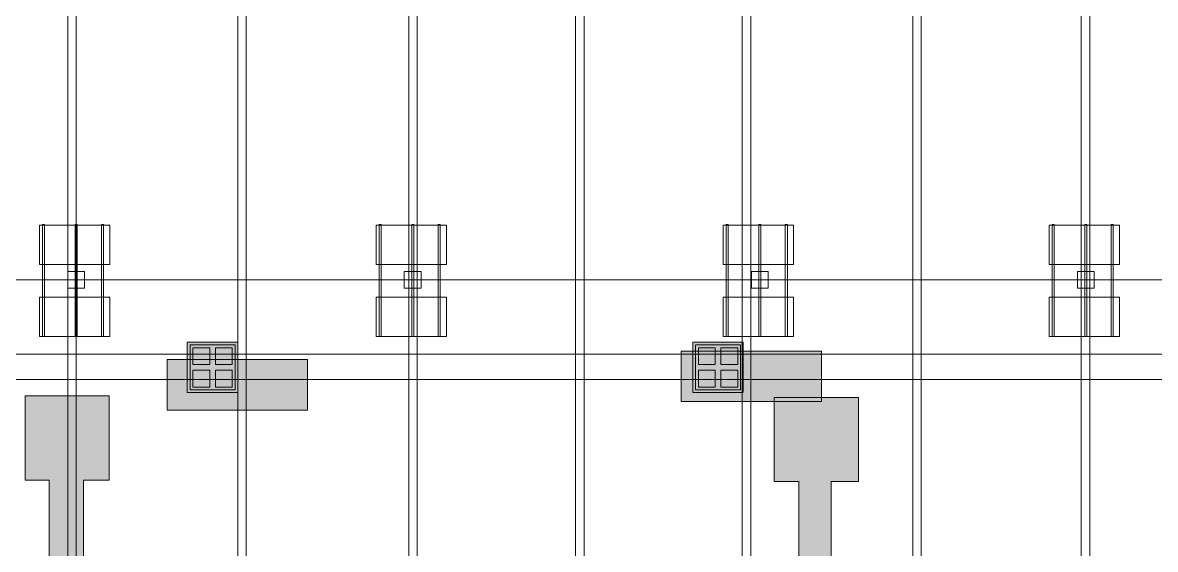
# Model space of a CAD drawing. Header units: inches. Extents: x -10671 to 1761, y -674 to 7170.
# Drawn here: x -9154 to -8347, y 2769 to 3144 of the extents above; entities that cross this region are included whole.
import ezdxf

# ---------------------------------------------------------------- set-up
doc = ezdxf.new("R2010")
doc.units = ezdxf.units.IN
doc.header["$LTSCALE"] = 19.2
doc.header["$MEASUREMENT"] = 0
for name, color, linetype, lineweight, true_color in [('DWG-bldg-utility box', 3, 'Continuous', 18, 0x00ff00), ('Venue-Ceiling-HVAC', 7, 'Continuous', 5, 0xbbbbbb), ('Venue-NO HANG ZONE', 7, 'Continuous', 15, 0xdd0000), ('Venue-Rigging Steel-High', 7, 'Continuous', 5, 0x800000), ('Venue-Rigging Steel-Low', 7, 'Continuous', 5, 0x0000dd)]:
    doc.layers.add(name, color=color, linetype=linetype, lineweight=lineweight, true_color=true_color)
for name, color, linetype, lineweight in [('Venue-Ceiling-Lights', 7, 'Continuous', 5), ('Venue-Ceiling-Lights Circuits', 7, 'Continuous', 5), ('Venue-Floor Pockets', 7, 'Continuous', 5)]:
    doc.layers.add(name, color=color, linetype=linetype, lineweight=lineweight)

# ---------------------------------------------------------------- blocks, each defined once
blk = doc.blocks.new('FLOORBOX')
at = {"layer": 'Venue-Floor Pockets', "linetype": 'Continuous', "lineweight": 0, "true_color": 0xaaaaaa}
blk.add_hatch(color=253, dxfattribs=at).paths.add_polyline_path([(-18, 18), (18, 18), (18, -18), (-18, -18)])
at = {"layer": 'Venue-Floor Pockets', "linetype": 'Continuous', "lineweight": 0, "true_color": 0xbbbbbb}
blk.add_hatch(color=9, dxfattribs=at).paths.add_polyline_path([(-16, 16), (16, 16), (16, -16), (-16, -16)])
at = {"layer": 'Venue-Floor Pockets', "linetype": 'Continuous', "lineweight": 0, "true_color": 0xdddddd}
for points in [[(-14, 14), (-2, 14), (-2, 2), (-14, 2)], [(2, 14), (14, 14), (14, 2), (2, 2)], [(-14, -2), (-2, -2), (-2, -14), (-14, -14)], [(2, -2), (14, -2), (14, -14), (2, -14)]]:
    blk.add_hatch(color=254, dxfattribs=at).paths.add_polyline_path(points)
at = {"layer": 'Venue-Floor Pockets', "color": 7, "linetype": 'Continuous', "lineweight": 5, "flags": 128}
for points in [[(-18, 18), (18, 18), (18, -18), (-18, -18)], [(-16, 16), (16, 16), (16, -16), (-16, -16)], [(-14, 14), (-2, 14), (-2, 2), (-14, 2)], [(2, 14), (14, 14), (14, 2), (2, 2)], [(-14, -2), (-2, -2), (-2, -14), (-14, -14)], [(2, -2), (14, -2), (14, -14), (2, -14)]]:
    blk.add_lwpolyline(points, close=True, dxfattribs=at)
blk = doc.blocks.new('Group-39-1')
at = {"layer": 'Venue-Ceiling-Lights', "color": 7, "linetype": 'Continuous', "lineweight": 5}
for points in [[(-9141.5, 2920.38, 355.98), (-9141.5, 2920.38, 359.98), (-9141.5, 2948.38, 359.98), (-9141.5, 2948.38, 355.98)], [(-9141.5, 2948.38, 355.98), (-9141.5, 2948.38, 359.98), (-9091.5, 2948.38, 359.98), (-9091.5, 2948.38, 355.98)], [(-9091.5, 2948.38, 359.98), (-9141.5, 2948.38, 359.98), (-9141.5, 2920.38, 359.98), (-9091.5, 2920.38, 359.98)], [(-9091.5, 2920.38, 355.98), (-9141.5, 2920.38, 355.98), (-9141.5, 2948.38, 355.98), (-9091.5, 2948.38, 355.98)], [(-9091.5, 2948.38, 355.98), (-9091.5, 2948.38, 359.98), (-9091.5, 2920.38, 359.98), (-9091.5, 2920.38, 355.98)], [(-9091.5, 2920.38, 355.98), (-9091.5, 2920.38, 359.98), (-9141.5, 2920.38, 359.98), (-9141.5, 2920.38, 355.98)]]:
    blk.add_3dface(points, dxfattribs=at)
blk = doc.blocks.new('Group-40-1')
at = {"layer": 'Venue-Ceiling-Lights', "color": 7, "linetype": 'Continuous', "lineweight": 5}
for points in [[(-9097.35, 2920.38, 360.05), (-9097.35, 2920.38, 361.05), (-9097.35, 2999.97, 361.05), (-9097.35, 2999.97, 360.05)], [(-9097.35, 2999.97, 360.05), (-9097.35, 2999.97, 361.05), (-9095.85, 2999.97, 361.05), (-9095.85, 2999.97, 360.05)], [(-9095.85, 2999.97, 361.05), (-9097.35, 2999.97, 361.05), (-9097.35, 2920.38, 361.05), (-9095.85, 2920.38, 361.05)], [(-9095.85, 2920.38, 360.05), (-9097.35, 2920.38, 360.05), (-9097.35, 2999.97, 360.05), (-9095.85, 2999.97, 360.05)], [(-9095.85, 2999.97, 360.05), (-9095.85, 2999.97, 361.05), (-9095.85, 2920.38, 361.05), (-9095.85, 2920.38, 360.05)], [(-9095.85, 2920.38, 360.05), (-9095.85, 2920.38, 361.05), (-9097.35, 2920.38, 361.05), (-9097.35, 2920.38, 360.05)]]:
    blk.add_3dface(points, dxfattribs=at)
blk = doc.blocks.new('Group-41-1')
at = {"layer": 'Venue-Ceiling-Lights', "color": 7, "linetype": 'Continuous', "lineweight": 5}
for points in [[(-9116.17, 2920.38, 360.05), (-9116.17, 2920.38, 361.05), (-9116.17, 2999.97, 361.05), (-9116.17, 2999.97, 360.05)], [(-9116.17, 2999.97, 360.05), (-9116.17, 2999.97, 361.05), (-9114.67, 2999.97, 361.05), (-9114.67, 2999.97, 360.05)], [(-9114.67, 2999.97, 361.05), (-9116.17, 2999.97, 361.05), (-9116.17, 2920.38, 361.05), (-9114.67, 2920.38, 361.05)], [(-9114.67, 2920.38, 360.05), (-9116.17, 2920.38, 360.05), (-9116.17, 2999.97, 360.05), (-9114.67, 2999.97, 360.05)], [(-9114.67, 2999.97, 360.05), (-9114.67, 2999.97, 361.05), (-9114.67, 2920.38, 361.05), (-9114.67, 2920.38, 360.05)], [(-9114.67, 2920.38, 360.05), (-9114.67, 2920.38, 361.05), (-9116.17, 2920.38, 361.05), (-9116.17, 2920.38, 360.05)]]:
    blk.add_3dface(points, dxfattribs=at)
blk = doc.blocks.new('Group-42-1')
at = {"layer": 'Venue-Ceiling-Lights', "color": 7, "linetype": 'Continuous', "lineweight": 5}
for points in [[(-9139.44, 2920.38, 360.05), (-9139.44, 2920.38, 361.05), (-9139.44, 2999.97, 361.05), (-9139.44, 2999.97, 360.05)], [(-9139.44, 2999.97, 360.05), (-9139.44, 2999.97, 361.05), (-9137.94, 2999.97, 361.05), (-9137.94, 2999.97, 360.05)], [(-9137.94, 2999.97, 361.05), (-9139.44, 2999.97, 361.05), (-9139.44, 2920.38, 361.05), (-9137.94, 2920.38, 361.05)], [(-9137.94, 2920.38, 360.05), (-9139.44, 2920.38, 360.05), (-9139.44, 2999.97, 360.05), (-9137.94, 2999.97, 360.05)], [(-9137.94, 2999.97, 360.05), (-9137.94, 2999.97, 361.05), (-9137.94, 2920.38, 361.05), (-9137.94, 2920.38, 360.05)], [(-9137.94, 2920.38, 360.05), (-9137.94, 2920.38, 361.05), (-9139.44, 2920.38, 361.05), (-9139.44, 2920.38, 360.05)]]:
    blk.add_3dface(points, dxfattribs=at)
blk = doc.blocks.new('Group-43-1')
at = {"layer": 'Venue-Ceiling-Lights', "color": 7, "linetype": 'Continuous', "lineweight": 5}
for points in [[(-9141.5, 2971.54, 355.98), (-9141.5, 2971.54, 359.98), (-9141.5, 2999.54, 359.98), (-9141.5, 2999.54, 355.98)], [(-9141.5, 2999.54, 355.98), (-9141.5, 2999.54, 359.98), (-9091.5, 2999.54, 359.98), (-9091.5, 2999.54, 355.98)], [(-9091.5, 2999.54, 359.98), (-9141.5, 2999.54, 359.98), (-9141.5, 2971.54, 359.98), (-9091.5, 2971.54, 359.98)], [(-9091.5, 2971.54, 355.98), (-9141.5, 2971.54, 355.98), (-9141.5, 2999.54, 355.98), (-9091.5, 2999.54, 355.98)], [(-9091.5, 2999.54, 355.98), (-9091.5, 2999.54, 359.98), (-9091.5, 2971.54, 359.98), (-9091.5, 2971.54, 355.98)], [(-9091.5, 2971.54, 355.98), (-9091.5, 2971.54, 359.98), (-9141.5, 2971.54, 359.98), (-9141.5, 2971.54, 355.98)]]:
    blk.add_3dface(points, dxfattribs=at)
blk = doc.blocks.new('Group-44-1')
at = {"layer": 'Venue-Ceiling-Lights', "color": 7, "linetype": 'Continuous', "lineweight": 5}
for points in [[(-9121.45, 2966.62, 350), (-9121.45, 2966.62, 356), (-9109.45, 2966.62, 356), (-9109.45, 2966.62, 350)], [(-9121.45, 2954.62, 350), (-9121.45, 2954.62, 356), (-9121.45, 2966.62, 356), (-9121.45, 2966.62, 350)], [(-9109.45, 2966.62, 356), (-9121.45, 2966.62, 356), (-9121.45, 2954.62, 356), (-9109.45, 2954.62, 356)], [(-9109.45, 2954.62, 350), (-9121.45, 2954.62, 350), (-9121.45, 2966.62, 350), (-9109.45, 2966.62, 350)], [(-9109.45, 2966.62, 350), (-9109.45, 2966.62, 356), (-9109.45, 2954.62, 356), (-9109.45, 2954.62, 350)], [(-9109.45, 2954.62, 350), (-9109.45, 2954.62, 356), (-9121.45, 2954.62, 356), (-9121.45, 2954.62, 350)]]:
    blk.add_3dface(points, dxfattribs=at)
blk = doc.blocks.new('Group-45-1')
at = {"layer": 'Venue-Ceiling-Lights', "color": 7}
for name in ['Group-43-1', 'Group-42-1', 'Group-41-1', 'Group-40-1', 'Group-39-1']:
    blk.add_blockref(name, (0, 0), dxfattribs=at)
at = {"layer": 'Venue-Ceiling-Lights', "color": 1, "true_color": 0xff0000}
blk.add_blockref('Group-44-1', (0, 0), dxfattribs=at)
blk = doc.blocks.new('Group-144-1')
at = {"layer": 'Venue-Ceiling-Lights', "color": 7, "linetype": 'Continuous', "lineweight": 5}
for points in [[(-8901.75, 2920.38, 355.98), (-8901.75, 2920.38, 359.98), (-8901.75, 2948.38, 359.98), (-8901.75, 2948.38, 355.98)], [(-8901.75, 2948.38, 355.98), (-8901.75, 2948.38, 359.98), (-8851.75, 2948.38, 359.98), (-8851.75, 2948.38, 355.98)], [(-8851.75, 2948.38, 359.98), (-8901.75, 2948.38, 359.98), (-8901.75, 2920.38, 359.98), (-8851.75, 2920.38, 359.98)], [(-8851.75, 2920.38, 355.98), (-8901.75, 2920.38, 355.98), (-8901.75, 2948.38, 355.98), (-8851.75, 2948.38, 355.98)], [(-8851.75, 2948.38, 355.98), (-8851.75, 2948.38, 359.98), (-8851.75, 2920.38, 359.98), (-8851.75, 2920.38, 355.98)], [(-8851.75, 2920.38, 355.98), (-8851.75, 2920.38, 359.98), (-8901.75, 2920.38, 359.98), (-8901.75, 2920.38, 355.98)]]:
    blk.add_3dface(points, dxfattribs=at)
blk = doc.blocks.new('Group-145-1')
at = {"layer": 'Venue-Ceiling-Lights', "color": 7, "linetype": 'Continuous', "lineweight": 5}
for points in [[(-8857.6, 2920.38, 360.05), (-8857.6, 2920.38, 361.05), (-8857.6, 2999.97, 361.05), (-8857.6, 2999.97, 360.05)], [(-8857.6, 2999.97, 360.05), (-8857.6, 2999.97, 361.05), (-8856.1, 2999.97, 361.05), (-8856.1, 2999.97, 360.05)], [(-8856.1, 2999.97, 361.05), (-8857.6, 2999.97, 361.05), (-8857.6, 2920.38, 361.05), (-8856.1, 2920.38, 361.05)], [(-8856.1, 2920.38, 360.05), (-8857.6, 2920.38, 360.05), (-8857.6, 2999.97, 360.05), (-8856.1, 2999.97, 360.05)], [(-8856.1, 2999.97, 360.05), (-8856.1, 2999.97, 361.05), (-8856.1, 2920.38, 361.05), (-8856.1, 2920.38, 360.05)], [(-8856.1, 2920.38, 360.05), (-8856.1, 2920.38, 361.05), (-8857.6, 2920.38, 361.05), (-8857.6, 2920.38, 360.05)]]:
    blk.add_3dface(points, dxfattribs=at)
blk = doc.blocks.new('Group-146-1')
at = {"layer": 'Venue-Ceiling-Lights', "color": 7, "linetype": 'Continuous', "lineweight": 5}
for points in [[(-8876.42, 2920.38, 360.05), (-8876.42, 2920.38, 361.05), (-8876.42, 2999.97, 361.05), (-8876.42, 2999.97, 360.05)], [(-8876.42, 2999.97, 360.05), (-8876.42, 2999.97, 361.05), (-8874.92, 2999.97, 361.05), (-8874.92, 2999.97, 360.05)], [(-8874.92, 2999.97, 361.05), (-8876.42, 2999.97, 361.05), (-8876.42, 2920.38, 361.05), (-8874.92, 2920.38, 361.05)], [(-8874.92, 2920.38, 360.05), (-8876.42, 2920.38, 360.05), (-8876.42, 2999.97, 360.05), (-8874.92, 2999.97, 360.05)], [(-8874.92, 2999.97, 360.05), (-8874.92, 2999.97, 361.05), (-8874.92, 2920.38, 361.05), (-8874.92, 2920.38, 360.05)], [(-8874.92, 2920.38, 360.05), (-8874.92, 2920.38, 361.05), (-8876.42, 2920.38, 361.05), (-8876.42, 2920.38, 360.05)]]:
    blk.add_3dface(points, dxfattribs=at)
blk = doc.blocks.new('Group-147-1')
at = {"layer": 'Venue-Ceiling-Lights', "color": 7, "linetype": 'Continuous', "lineweight": 5}
for points in [[(-8899.69, 2920.38, 360.05), (-8899.69, 2920.38, 361.05), (-8899.69, 2999.97, 361.05), (-8899.69, 2999.97, 360.05)], [(-8899.69, 2999.97, 360.05), (-8899.69, 2999.97, 361.05), (-8898.19, 2999.97, 361.05), (-8898.19, 2999.97, 360.05)], [(-8898.19, 2999.97, 361.05), (-8899.69, 2999.97, 361.05), (-8899.69, 2920.38, 361.05), (-8898.19, 2920.38, 361.05)], [(-8898.19, 2920.38, 360.05), (-8899.69, 2920.38, 360.05), (-8899.69, 2999.97, 360.05), (-8898.19, 2999.97, 360.05)], [(-8898.19, 2999.97, 360.05), (-8898.19, 2999.97, 361.05), (-8898.19, 2920.38, 361.05), (-8898.19, 2920.38, 360.05)], [(-8898.19, 2920.38, 360.05), (-8898.19, 2920.38, 361.05), (-8899.69, 2920.38, 361.05), (-8899.69, 2920.38, 360.05)]]:
    blk.add_3dface(points, dxfattribs=at)
blk = doc.blocks.new('Group-148-1')
at = {"layer": 'Venue-Ceiling-Lights', "color": 7, "linetype": 'Continuous', "lineweight": 5}
for points in [[(-8901.75, 2971.54, 355.98), (-8901.75, 2971.54, 359.98), (-8901.75, 2999.54, 359.98), (-8901.75, 2999.54, 355.98)], [(-8901.75, 2999.54, 355.98), (-8901.75, 2999.54, 359.98), (-8851.75, 2999.54, 359.98), (-8851.75, 2999.54, 355.98)], [(-8851.75, 2999.54, 359.98), (-8901.75, 2999.54, 359.98), (-8901.75, 2971.54, 359.98), (-8851.75, 2971.54, 359.98)], [(-8851.75, 2971.54, 355.98), (-8901.75, 2971.54, 355.98), (-8901.75, 2999.54, 355.98), (-8851.75, 2999.54, 355.98)], [(-8851.75, 2999.54, 355.98), (-8851.75, 2999.54, 359.98), (-8851.75, 2971.54, 359.98), (-8851.75, 2971.54, 355.98)], [(-8851.75, 2971.54, 355.98), (-8851.75, 2971.54, 359.98), (-8901.75, 2971.54, 359.98), (-8901.75, 2971.54, 355.98)]]:
    blk.add_3dface(points, dxfattribs=at)
blk = doc.blocks.new('Group-149-1')
at = {"layer": 'Venue-Ceiling-Lights', "color": 7, "linetype": 'Continuous', "lineweight": 5}
for points in [[(-8881.7, 2966.62, 350), (-8881.7, 2966.62, 356), (-8869.7, 2966.62, 356), (-8869.7, 2966.62, 350)], [(-8881.7, 2954.62, 350), (-8881.7, 2954.62, 356), (-8881.7, 2966.62, 356), (-8881.7, 2966.62, 350)], [(-8869.7, 2966.62, 356), (-8881.7, 2966.62, 356), (-8881.7, 2954.62, 356), (-8869.7, 2954.62, 356)], [(-8869.7, 2954.62, 350), (-8881.7, 2954.62, 350), (-8881.7, 2966.62, 350), (-8869.7, 2966.62, 350)], [(-8869.7, 2966.62, 350), (-8869.7, 2966.62, 356), (-8869.7, 2954.62, 356), (-8869.7, 2954.62, 350)], [(-8869.7, 2954.62, 350), (-8869.7, 2954.62, 356), (-8881.7, 2954.62, 356), (-8881.7, 2954.62, 350)]]:
    blk.add_3dface(points, dxfattribs=at)
blk = doc.blocks.new('Group-150-1')
at = {"layer": 'Venue-Ceiling-Lights', "color": 7}
for name in ['Group-148-1', 'Group-147-1', 'Group-146-1', 'Group-145-1', 'Group-144-1']:
    blk.add_blockref(name, (0, 0), dxfattribs=at)
at = {"layer": 'Venue-Ceiling-Lights', "color": 1, "true_color": 0xff0000}
blk.add_blockref('Group-149-1', (0, 0), dxfattribs=at)
blk = doc.blocks.new('Group-249-1')
at = {"layer": 'Venue-Ceiling-Lights', "color": 7, "linetype": 'Continuous', "lineweight": 5}
for points in [[(-8654.49, 2920.38, 355.98), (-8654.49, 2920.38, 359.98), (-8654.49, 2948.38, 359.98), (-8654.49, 2948.38, 355.98)], [(-8654.49, 2948.38, 355.98), (-8654.49, 2948.38, 359.98), (-8604.49, 2948.38, 359.98), (-8604.49, 2948.38, 355.98)], [(-8604.49, 2948.38, 359.98), (-8654.49, 2948.38, 359.98), (-8654.49, 2920.38, 359.98), (-8604.49, 2920.38, 359.98)], [(-8604.49, 2920.38, 355.98), (-8654.49, 2920.38, 355.98), (-8654.49, 2948.38, 355.98), (-8604.49, 2948.38, 355.98)], [(-8604.49, 2948.38, 355.98), (-8604.49, 2948.38, 359.98), (-8604.49, 2920.38, 359.98), (-8604.49, 2920.38, 355.98)], [(-8604.49, 2920.38, 355.98), (-8604.49, 2920.38, 359.98), (-8654.49, 2920.38, 359.98), (-8654.49, 2920.38, 355.98)]]:
    blk.add_3dface(points, dxfattribs=at)
blk = doc.blocks.new('Group-250-1')
at = {"layer": 'Venue-Ceiling-Lights', "color": 7, "linetype": 'Continuous', "lineweight": 5}
for points in [[(-8610.34, 2920.38, 360.05), (-8610.34, 2920.38, 361.05), (-8610.34, 2999.97, 361.05), (-8610.34, 2999.97, 360.05)], [(-8610.34, 2999.97, 360.05), (-8610.34, 2999.97, 361.05), (-8608.84, 2999.97, 361.05), (-8608.84, 2999.97, 360.05)], [(-8608.84, 2999.97, 361.05), (-8610.34, 2999.97, 361.05), (-8610.34, 2920.38, 361.05), (-8608.84, 2920.38, 361.05)], [(-8608.84, 2920.38, 360.05), (-8610.34, 2920.38, 360.05), (-8610.34, 2999.97, 360.05), (-8608.84, 2999.97, 360.05)], [(-8608.84, 2999.97, 360.05), (-8608.84, 2999.97, 361.05), (-8608.84, 2920.38, 361.05), (-8608.84, 2920.38, 360.05)], [(-8608.84, 2920.38, 360.05), (-8608.84, 2920.38, 361.05), (-8610.34, 2920.38, 361.05), (-8610.34, 2920.38, 360.05)]]:
    blk.add_3dface(points, dxfattribs=at)
blk = doc.blocks.new('Group-251-1')
at = {"layer": 'Venue-Ceiling-Lights', "color": 7, "linetype": 'Continuous', "lineweight": 5}
for points in [[(-8629.16, 2920.38, 360.05), (-8629.16, 2920.38, 361.05), (-8629.16, 2999.97, 361.05), (-8629.16, 2999.97, 360.05)], [(-8629.16, 2999.97, 360.05), (-8629.16, 2999.97, 361.05), (-8627.66, 2999.97, 361.05), (-8627.66, 2999.97, 360.05)], [(-8627.66, 2999.97, 361.05), (-8629.16, 2999.97, 361.05), (-8629.16, 2920.38, 361.05), (-8627.66, 2920.38, 361.05)], [(-8627.66, 2920.38, 360.05), (-8629.16, 2920.38, 360.05), (-8629.16, 2999.97, 360.05), (-8627.66, 2999.97, 360.05)], [(-8627.66, 2999.97, 360.05), (-8627.66, 2999.97, 361.05), (-8627.66, 2920.38, 361.05), (-8627.66, 2920.38, 360.05)], [(-8627.66, 2920.38, 360.05), (-8627.66, 2920.38, 361.05), (-8629.16, 2920.38, 361.05), (-8629.16, 2920.38, 360.05)]]:
    blk.add_3dface(points, dxfattribs=at)
blk = doc.blocks.new('Group-252-1')
at = {"layer": 'Venue-Ceiling-Lights', "color": 7, "linetype": 'Continuous', "lineweight": 5}
for points in [[(-8652.43, 2920.38, 360.05), (-8652.43, 2920.38, 361.05), (-8652.43, 2999.97, 361.05), (-8652.43, 2999.97, 360.05)], [(-8652.43, 2999.97, 360.05), (-8652.43, 2999.97, 361.05), (-8650.93, 2999.97, 361.05), (-8650.93, 2999.97, 360.05)], [(-8650.93, 2999.97, 361.05), (-8652.43, 2999.97, 361.05), (-8652.43, 2920.38, 361.05), (-8650.93, 2920.38, 361.05)], [(-8650.93, 2920.38, 360.05), (-8652.43, 2920.38, 360.05), (-8652.43, 2999.97, 360.05), (-8650.93, 2999.97, 360.05)], [(-8650.93, 2999.97, 360.05), (-8650.93, 2999.97, 361.05), (-8650.93, 2920.38, 361.05), (-8650.93, 2920.38, 360.05)], [(-8650.93, 2920.38, 360.05), (-8650.93, 2920.38, 361.05), (-8652.43, 2920.38, 361.05), (-8652.43, 2920.38, 360.05)]]:
    blk.add_3dface(points, dxfattribs=at)
blk = doc.blocks.new('Group-253-1')
at = {"layer": 'Venue-Ceiling-Lights', "color": 7, "linetype": 'Continuous', "lineweight": 5}
for points in [[(-8654.49, 2971.54, 355.98), (-8654.49, 2971.54, 359.98), (-8654.49, 2999.54, 359.98), (-8654.49, 2999.54, 355.98)], [(-8654.49, 2999.54, 355.98), (-8654.49, 2999.54, 359.98), (-8604.49, 2999.54, 359.98), (-8604.49, 2999.54, 355.98)], [(-8604.49, 2999.54, 359.98), (-8654.49, 2999.54, 359.98), (-8654.49, 2971.54, 359.98), (-8604.49, 2971.54, 359.98)], [(-8604.49, 2971.54, 355.98), (-8654.49, 2971.54, 355.98), (-8654.49, 2999.54, 355.98), (-8604.49, 2999.54, 355.98)], [(-8604.49, 2999.54, 355.98), (-8604.49, 2999.54, 359.98), (-8604.49, 2971.54, 359.98), (-8604.49, 2971.54, 355.98)], [(-8604.49, 2971.54, 355.98), (-8604.49, 2971.54, 359.98), (-8654.49, 2971.54, 359.98), (-8654.49, 2971.54, 355.98)]]:
    blk.add_3dface(points, dxfattribs=at)
blk = doc.blocks.new('Group-254-1')
at = {"layer": 'Venue-Ceiling-Lights', "color": 7, "linetype": 'Continuous', "lineweight": 5}
for points in [[(-8634.44, 2966.62, 350), (-8634.44, 2966.62, 356), (-8622.44, 2966.62, 356), (-8622.44, 2966.62, 350)], [(-8634.44, 2954.62, 350), (-8634.44, 2954.62, 356), (-8634.44, 2966.62, 356), (-8634.44, 2966.62, 350)], [(-8622.44, 2966.62, 356), (-8634.44, 2966.62, 356), (-8634.44, 2954.62, 356), (-8622.44, 2954.62, 356)], [(-8622.44, 2954.62, 350), (-8634.44, 2954.62, 350), (-8634.44, 2966.62, 350), (-8622.44, 2966.62, 350)], [(-8622.44, 2966.62, 350), (-8622.44, 2966.62, 356), (-8622.44, 2954.62, 356), (-8622.44, 2954.62, 350)], [(-8622.44, 2954.62, 350), (-8622.44, 2954.62, 356), (-8634.44, 2954.62, 356), (-8634.44, 2954.62, 350)]]:
    blk.add_3dface(points, dxfattribs=at)
blk = doc.blocks.new('Group-255-1')
at = {"layer": 'Venue-Ceiling-Lights', "color": 7}
for name in ['Group-253-1', 'Group-252-1', 'Group-251-1', 'Group-250-1', 'Group-249-1']:
    blk.add_blockref(name, (0, 0), dxfattribs=at)
at = {"layer": 'Venue-Ceiling-Lights', "color": 1, "true_color": 0xff0000}
blk.add_blockref('Group-254-1', (0, 0), dxfattribs=at)
blk = doc.blocks.new('Group-354-1')
at = {"layer": 'Venue-Ceiling-Lights', "color": 7, "linetype": 'Continuous', "lineweight": 5}
for points in [[(-8422.38, 2920.38, 355.98), (-8422.38, 2920.38, 359.98), (-8422.38, 2948.38, 359.98), (-8422.38, 2948.38, 355.98)], [(-8422.38, 2948.38, 355.98), (-8422.38, 2948.38, 359.98), (-8372.38, 2948.38, 359.98), (-8372.38, 2948.38, 355.98)], [(-8372.38, 2948.38, 359.98), (-8422.38, 2948.38, 359.98), (-8422.38, 2920.38, 359.98), (-8372.38, 2920.38, 359.98)], [(-8372.38, 2920.38, 355.98), (-8422.38, 2920.38, 355.98), (-8422.38, 2948.38, 355.98), (-8372.38, 2948.38, 355.98)], [(-8372.38, 2948.38, 355.98), (-8372.38, 2948.38, 359.98), (-8372.38, 2920.38, 359.98), (-8372.38, 2920.38, 355.98)], [(-8372.38, 2920.38, 355.98), (-8372.38, 2920.38, 359.98), (-8422.38, 2920.38, 359.98), (-8422.38, 2920.38, 355.98)]]:
    blk.add_3dface(points, dxfattribs=at)
blk = doc.blocks.new('Group-355-1')
at = {"layer": 'Venue-Ceiling-Lights', "color": 7, "linetype": 'Continuous', "lineweight": 5}
for points in [[(-8378.23, 2920.38, 360.05), (-8378.23, 2920.38, 361.05), (-8378.23, 2999.97, 361.05), (-8378.23, 2999.97, 360.05)], [(-8378.23, 2999.97, 360.05), (-8378.23, 2999.97, 361.05), (-8376.73, 2999.97, 361.05), (-8376.73, 2999.97, 360.05)], [(-8376.73, 2999.97, 361.05), (-8378.23, 2999.97, 361.05), (-8378.23, 2920.38, 361.05), (-8376.73, 2920.38, 361.05)], [(-8376.73, 2920.38, 360.05), (-8378.23, 2920.38, 360.05), (-8378.23, 2999.97, 360.05), (-8376.73, 2999.97, 360.05)], [(-8376.73, 2999.97, 360.05), (-8376.73, 2999.97, 361.05), (-8376.73, 2920.38, 361.05), (-8376.73, 2920.38, 360.05)], [(-8376.73, 2920.38, 360.05), (-8376.73, 2920.38, 361.05), (-8378.23, 2920.38, 361.05), (-8378.23, 2920.38, 360.05)]]:
    blk.add_3dface(points, dxfattribs=at)
blk = doc.blocks.new('Group-356-1')
at = {"layer": 'Venue-Ceiling-Lights', "color": 7, "linetype": 'Continuous', "lineweight": 5}
for points in [[(-8397.05, 2920.38, 360.05), (-8397.05, 2920.38, 361.05), (-8397.05, 2999.97, 361.05), (-8397.05, 2999.97, 360.05)], [(-8397.05, 2999.97, 360.05), (-8397.05, 2999.97, 361.05), (-8395.55, 2999.97, 361.05), (-8395.55, 2999.97, 360.05)], [(-8395.55, 2999.97, 361.05), (-8397.05, 2999.97, 361.05), (-8397.05, 2920.38, 361.05), (-8395.55, 2920.38, 361.05)], [(-8395.55, 2920.38, 360.05), (-8397.05, 2920.38, 360.05), (-8397.05, 2999.97, 360.05), (-8395.55, 2999.97, 360.05)], [(-8395.55, 2999.97, 360.05), (-8395.55, 2999.97, 361.05), (-8395.55, 2920.38, 361.05), (-8395.55, 2920.38, 360.05)], [(-8395.55, 2920.38, 360.05), (-8395.55, 2920.38, 361.05), (-8397.05, 2920.38, 361.05), (-8397.05, 2920.38, 360.05)]]:
    blk.add_3dface(points, dxfattribs=at)
blk = doc.blocks.new('Group-357-1')
at = {"layer": 'Venue-Ceiling-Lights', "color": 7, "linetype": 'Continuous', "lineweight": 5}
for points in [[(-8420.32, 2920.38, 360.05), (-8420.32, 2920.38, 361.05), (-8420.32, 2999.97, 361.05), (-8420.32, 2999.97, 360.05)], [(-8420.32, 2999.97, 360.05), (-8420.32, 2999.97, 361.05), (-8418.82, 2999.97, 361.05), (-8418.82, 2999.97, 360.05)], [(-8418.82, 2999.97, 361.05), (-8420.32, 2999.97, 361.05), (-8420.32, 2920.38, 361.05), (-8418.82, 2920.38, 361.05)], [(-8418.82, 2920.38, 360.05), (-8420.32, 2920.38, 360.05), (-8420.32, 2999.97, 360.05), (-8418.82, 2999.97, 360.05)], [(-8418.82, 2999.97, 360.05), (-8418.82, 2999.97, 361.05), (-8418.82, 2920.38, 361.05), (-8418.82, 2920.38, 360.05)], [(-8418.82, 2920.38, 360.05), (-8418.82, 2920.38, 361.05), (-8420.32, 2920.38, 361.05), (-8420.32, 2920.38, 360.05)]]:
    blk.add_3dface(points, dxfattribs=at)
blk = doc.blocks.new('Group-358-1')
at = {"layer": 'Venue-Ceiling-Lights', "color": 7, "linetype": 'Continuous', "lineweight": 5}
for points in [[(-8422.38, 2971.54, 355.98), (-8422.38, 2971.54, 359.98), (-8422.38, 2999.54, 359.98), (-8422.38, 2999.54, 355.98)], [(-8422.38, 2999.54, 355.98), (-8422.38, 2999.54, 359.98), (-8372.38, 2999.54, 359.98), (-8372.38, 2999.54, 355.98)], [(-8372.38, 2999.54, 359.98), (-8422.38, 2999.54, 359.98), (-8422.38, 2971.54, 359.98), (-8372.38, 2971.54, 359.98)], [(-8372.38, 2971.54, 355.98), (-8422.38, 2971.54, 355.98), (-8422.38, 2999.54, 355.98), (-8372.38, 2999.54, 355.98)], [(-8372.38, 2999.54, 355.98), (-8372.38, 2999.54, 359.98), (-8372.38, 2971.54, 359.98), (-8372.38, 2971.54, 355.98)], [(-8372.38, 2971.54, 355.98), (-8372.38, 2971.54, 359.98), (-8422.38, 2971.54, 359.98), (-8422.38, 2971.54, 355.98)]]:
    blk.add_3dface(points, dxfattribs=at)
blk = doc.blocks.new('Group-359-1')
at = {"layer": 'Venue-Ceiling-Lights', "color": 7, "linetype": 'Continuous', "lineweight": 5}
for points in [[(-8402.33, 2966.62, 350), (-8402.33, 2966.62, 356), (-8390.33, 2966.62, 356), (-8390.33, 2966.62, 350)], [(-8402.33, 2954.62, 350), (-8402.33, 2954.62, 356), (-8402.33, 2966.62, 356), (-8402.33, 2966.62, 350)], [(-8390.33, 2966.62, 356), (-8402.33, 2966.62, 356), (-8402.33, 2954.62, 356), (-8390.33, 2954.62, 356)], [(-8390.33, 2954.62, 350), (-8402.33, 2954.62, 350), (-8402.33, 2966.62, 350), (-8390.33, 2966.62, 350)], [(-8390.33, 2966.62, 350), (-8390.33, 2966.62, 356), (-8390.33, 2954.62, 356), (-8390.33, 2954.62, 350)], [(-8390.33, 2954.62, 350), (-8390.33, 2954.62, 356), (-8402.33, 2954.62, 356), (-8402.33, 2954.62, 350)]]:
    blk.add_3dface(points, dxfattribs=at)
blk = doc.blocks.new('Group-360-1')
at = {"layer": 'Venue-Ceiling-Lights', "color": 7}
for name in ['Group-358-1', 'Group-357-1', 'Group-356-1', 'Group-355-1', 'Group-354-1']:
    blk.add_blockref(name, (0, 0), dxfattribs=at)
at = {"layer": 'Venue-Ceiling-Lights', "color": 1, "true_color": 0xff0000}
blk.add_blockref('Group-359-1', (0, 0), dxfattribs=at)

msp = doc.modelspace()

# ---------------------------------------------------------------- hatches: boundary and pattern name
at = {"layer": 'Venue-Ceiling-HVAC', "linetype": 'Continuous', "lineweight": 0, "true_color": 0xbbbbbb}
msp.add_hatch(color=9, dxfattribs=at).paths.add_polyline_path([(-9134.25, 2492.74), (-9134.65, 2818.06), (-9151.8, 2818.06), (-9151.8, 2878.03), (-9091.8, 2878.03), (-9091.8, 2818.06), (-9110.24, 2818.06), (-9110.24, 2527.85), (-8600.58, 2527.85), (-8600.58, 2816.95), (-8618.2, 2816.95), (-8618.2, 2876.91), (-8558.16, 2876.91), (-8558.16, 2816.95), (-8577.57, 2816.95), (-8577.57, 2527.84), (-8049.01, 2527.84), (-8049.01, 2817.62), (-8066.82, 2817.62), (-8066.82, 2877.85), (-8006.88, 2877.81), (-8006.88, 2817.82), (-8026.02, 2817.82), (-8026.02, 2527.83), (-7496.12, 2527.83), (-7496.12, 2818.08), (-7514.13, 2818.08), (-7514.13, 2878.23), (-7454.14, 2878.23), (-7454.14, 2818.08), (-7473.1, 2818.08), (-7473.1, 2527.76), (-6960.57, 2527.76), (-6960.67, 2815.74), (-6979.59, 2815.74), (-6979.49, 2875.68), (-6919.54, 2875.68), (-6919.54, 2815.78), (-6937.69, 2815.78), (-6937.62, 2527.32), (-6449.76, 2528.2), (-6449.76, 2818.22), (-6468.24, 2818.22), (-6468.24, 2878.65), (-6408.25, 2878.65), (-6408.25, 2818.22), (-6426.76, 2818.22), (-6426.7, 2528.38), (-6301.87, 2528.66), (-6301.93, 2493.33)])
at = {"layer": 'Venue-NO HANG ZONE', "linetype": 'Continuous', "lineweight": 0}
for points in [[(-8684.53, 2873.9), (-8684.53, 2909.9), (-8584.53, 2909.9), (-8584.53, 2873.9)], [(-9050.53, 2867.9), (-9050.53, 2903.9), (-8950.53, 2903.9), (-8950.53, 2867.9)]]:
    msp.add_hatch(color=7, dxfattribs=at).paths.add_polyline_path(points)

# ---------------------------------------------------------------- linework, layer by layer
at = {"layer": 'Venue-Ceiling-HVAC', "flags": 128}
msp.add_lwpolyline([(-6301.93, 2493.33), (-9134.25, 2492.74), (-9134.65, 2818.06), (-9151.8, 2818.06), (-9151.8, 2878.03), (-9091.8, 2878.03), (-9091.8, 2818.06), (-9110.24, 2818.06), (-9110.24, 2527.85), (-8600.58, 2527.85), (-8600.58, 2816.95), (-8618.2, 2816.95), (-8618.2, 2876.91), (-8558.16, 2876.91), (-8558.16, 2816.95), (-8577.57, 2816.95), (-8577.57, 2527.84), (-8049.01, 2527.84)], dxfattribs=at)
at = {"layer": 'Venue-Ceiling-Lights Circuits', "color": 7, "linetype": 'Continuous', "lineweight": 5}
msp.add_line((-9940.79, 2960.64), (-6227.6, 2960.64), dxfattribs=at)
at = {"layer": 'Venue-NO HANG ZONE', "flags": 128}
for points in [[(-8684.53, 2873.9), (-8684.53, 2909.9), (-8584.53, 2909.9), (-8584.53, 2873.9)], [(-9050.53, 2867.9), (-9050.53, 2903.9), (-8950.53, 2903.9), (-8950.53, 2867.9)]]:
    msp.add_lwpolyline(points, close=True, dxfattribs=at)
at = {"layer": 'Venue-Rigging Steel-High'}
for p, q in [((-9121.35, 397.51), (-9121.35, 3975.51)), ((-9115.35, 397.51), (-9115.35, 3975.51)), ((-9000.34, 397.51), (-9000.34, 3975.62)), ((-9000.34, 397.51), (-9000.34, 3975.62)), ((-8994.34, 397.51), (-8994.34, 3975.62)), ((-8994.34, 397.51), (-8994.34, 3975.62)), ((-8878.44, 397.51), (-8878.44, 3975.62)), ((-8872.44, 397.51), (-8872.44, 3975.62)), ((-8759.69, 397.51), (-8759.69, 3975.62)), ((-8753.69, 397.51), (-8753.69, 3975.62)), ((-8640.98, 397.51), (-8640.98, 3975.62)), ((-8634.98, 397.51), (-8634.98, 3975.62)), ((-8519.47, 259.52), (-8519.47, 3975.62)), ((-8513.47, 259.52), (-8513.47, 3975.62)), ((-8399.49, 259.52), (-8399.49, 3975.62)), ((-8393.49, 259.52), (-8393.49, 3975.62))]:
    msp.add_line(p, q, dxfattribs=at)
at = {"layer": 'Venue-Rigging Steel-Low'}
for p, q in [((-6848.73, 2907.64), (-9347.48, 2907.64)), ((-6848.73, 2889.64), (-9347.48, 2889.64))]:
    msp.add_line(p, q, dxfattribs=at)

# ---------------------------------------------------------------- block references
at = {"layer": 'DWG-bldg-utility box', "rotation": 90}
for p in [(-9018.26, 2898.29), (-8658.26, 2898.29)]:
    msp.add_blockref('FLOORBOX', p, dxfattribs=at)
at = {"layer": 'Venue-Ceiling-Lights', "color": 7}
for name in ['Group-45-1', 'Group-150-1', 'Group-255-1', 'Group-360-1']:
    msp.add_blockref(name, (0, 0), dxfattribs=at)

doc.saveas('drawing.dxf')
